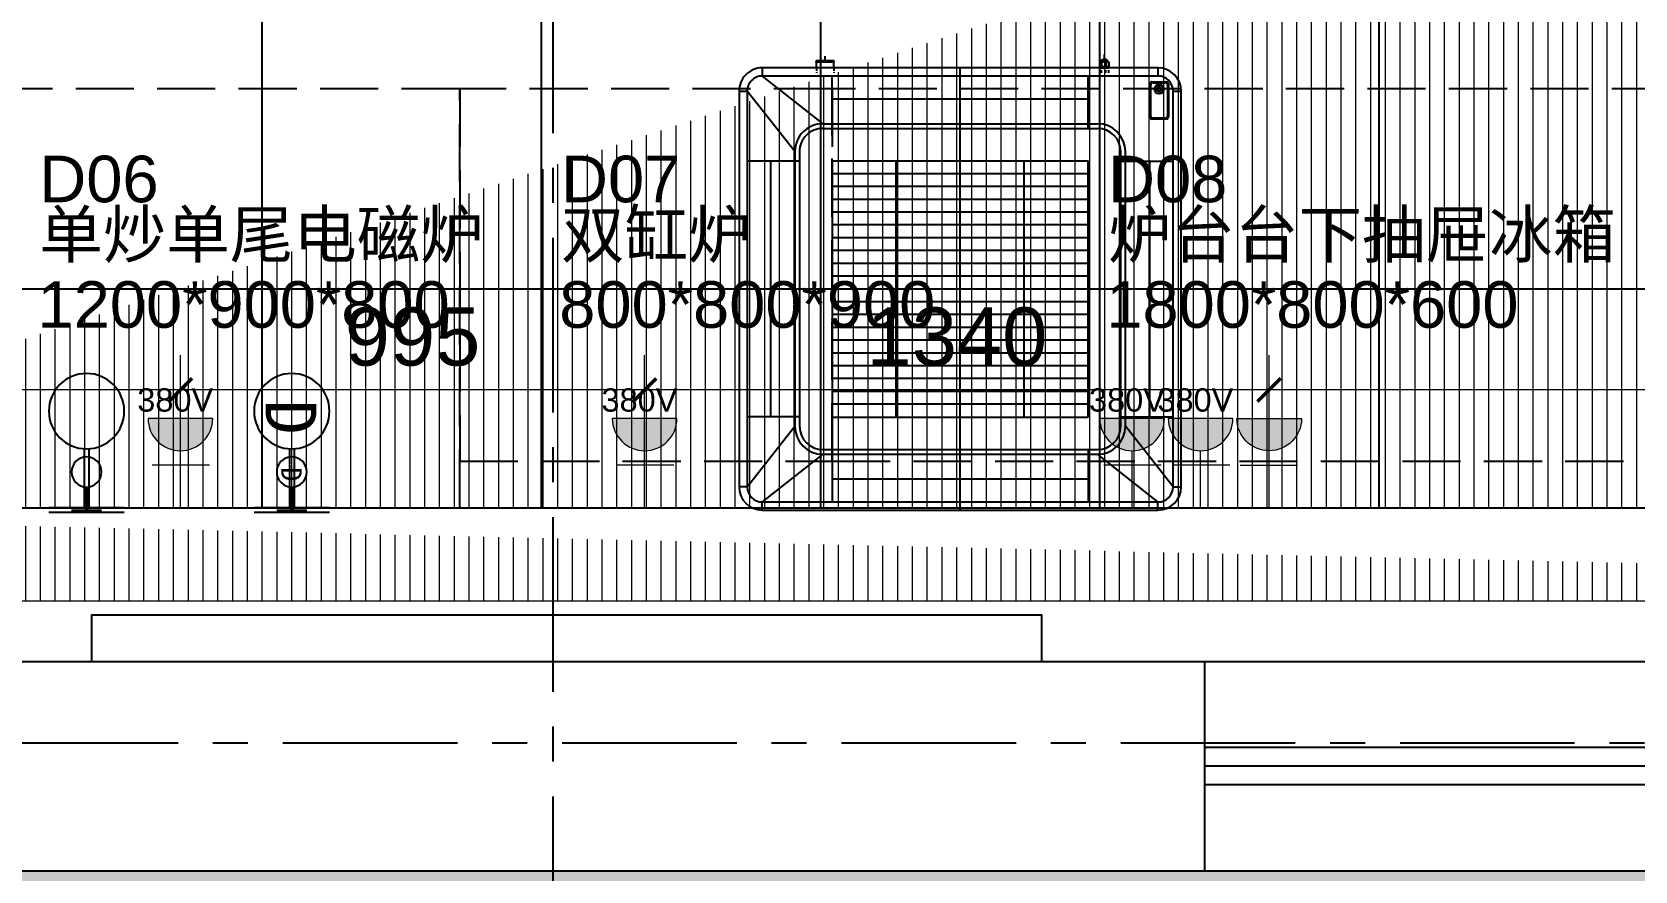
# Model space of a CAD drawing. Header units: millimetres. Extents: x -6033 to 120673, y -4970 to 90533.
# Drawn here: x 77261 to 80705, y 65940 to 67742 of the extents above; entities that cross this region are included whole.
import ezdxf
from ezdxf.enums import TextEntityAlignment as Align

# ---------------------------------------------------------------- set-up
doc = ezdxf.new("R2010")
doc.units = ezdxf.units.MM
for name, pattern in [('I-AR$0$CENTER', [2, 1.25, -0.25, 0.25, -0.25]), ('I-CEILING$0$DASHED2', [9.525, 6.35, -3.175]), ('I-PLAN$0$ACAD_ISO02W100', [15, 12, -3]), ('I-PLAN$0$DASH', [0.35, 0.25, -0.1])]:
    doc.linetypes.add(name, pattern=pattern)
doc.layers.get('DefPoints').update_dxf_attribs({"color": 250})
for name, color, linetype in [('0 @ 30', 7, 'Continuous'), ('0 @ 75', 7, 'Continuous'), ('I-AR$0$1-窗', 2, 'Continuous'), ('I-AR$0$9-填充', 8, 'Continuous'), ('I-AR$0$D-BASE-WALL', 4, 'Continuous'), ('I-CEILING$0$I-RCP', 2, 'Continuous'), ('I-CEILING$0$I-RCP-AIR', 64, 'Continuous'), ('I-CEILING$0$RC-Hatch【天花填充】', 251, 'Continuous'), ('I-FLOOR$0$I-FC', 2, 'Continuous'), ('I-FLOOR$0$I-FC-HATCH', 8, 'Continuous'), ('I-PLAN$0$I-PL-FURN', 1, 'I-PLAN$0$DASH'), ('JEM-给排水点', 1, 'Continuous'), ('地坪', 7, 'Continuous'), ('天花', 7, 'Continuous')]:
    doc.layers.add(name, color=color, linetype=linetype)
for name, color, linetype, lineweight in [('_ACM-A-ANNO-DIMS-c', 2, 'Continuous', 18), ('_ACM-A-ANNO-IDEN', 7, 'Continuous', 5), ('_ACM-A-ANNO-TEXT', 7, 'Continuous', 5), ('I-AR$0$GZET_COL_GRID_1-200_轴线', 8, 'I-AR$0$CENTER', 25), ('I-AR$0$I-SCOPE', 252, 'Continuous', 35), ('I-PLAN$0$_ACM-A-WALL-HACH', 251, 'Continuous', 9), ('I-PLAN$0$I-WALL', 6, 'Continuous', 13)]:
    doc.layers.add(name, color=color, linetype=linetype, lineweight=lineweight)
doc.styles.add('_ACM-G-NOTES', font='arial.ttf')
doc.styles.add('Arial', font='ARIALUNI.ttf')
doc.styles.add('I-CEILING$0$黑体', font='simhei.ttf', dxfattribs={"height": 600})
doc.styles.add('I-PLAN$0$Arial', font='ARIALUNI.ttf')
doc.styles.add('深化在线', font='SimSun.ttf')
doc.dimstyles.new('_ACM-DIM-A_50', dxfattribs={"dimscale": 50, "dimtxt": 2.5, "dimasz": 1, "dimexe": 1.5, "dimexo": 1, "dimgap": 1, "dimtad": 1, "dimdec": 0, "dimrnd": 5, "dimzin": 1, "dimdsep": 46, "dimtxsty": '_ACM-G-NOTES', "dimblk": 'ARCHTICK', "dimcen": 2.5, "dimclrd": 256, "dimclre": 256, "dimclrt": 256, "dimadec": 3, "dimazin": 0, "dimtfac": 1, "dimtdec": 0, "dimtix": 1, "dimtmove": 0, "dimatfit": 3, "dimldrblk": 'DOTSMALL', "dimfxl": 5, "dimfxlon": 1, "dimlwd": 18, "dimlwe": 18, "dimarcsym": 0})

# ---------------------------------------------------------------- blocks, each defined once
blk = doc.blocks.new('I-AR$0$chuanghu1')
for p, q in [((0, 3230), (450, 3230)), ((0, 1770), (450, 1770)), ((0, 1460), (450, 1460)), ((0, 0), (450, 0))]:
    blk.add_line(p, q)
at = {"layer": 'I-AR$0$1-窗'}
for p, q in [((185, 3230), (185, 1770)), ((225, 3230), (225, 1770)), ((265, 3230), (265, 1770)), ((185, 1460), (185, 0)), ((225, 1460), (225, 0)), ((265, 1460), (265, 0))]:
    blk.add_line(p, q, dxfattribs=at)
blk = doc.blocks.new('I-AR$0$海龙_1211170131')
at = {"layer": 'I-AR$0$GZET_COL_GRID_1-200_轴线', "ltscale": 300}
for p, q in [((78155, 86275), (78155, 63715)), ((-2225, 65990), (116415, 65990))]:
    blk.add_line(p, q, dxfattribs=at)
blk = doc.blocks.new('I-AR')
at = {"layer": 'I-AR$0$9-填充'}
h = blk.add_hatch(dxfattribs=at)
h.set_pattern_fill('GRASS', color=256, scale=20)
h.set_pattern_definition([(90, (-273251.65, 190733.45), (-359.21024, 359.21024), [95.25, -623.1705]), (45, (-273251.65, 190733.45), (-359.21024, 359.21024), [95.25, -412.75]), (135, (-273251.65, 190733.45), (-359.21024, -359.21024), [95.25, -412.75])])
edge = h.paths.add_edge_path()
edge.add_line((96200, 65940), (67080, 65940))
edge.add_line((67080, 65940), (67098.6, 65404.4))
edge.add_arc((66800.6, 58350.8), 7059.9, 59.55584, 87.58101, ccw=False)
edge.add_arc((66906.5, 58690.4), 6713.9, -7.21528, 58.86646, ccw=False)
edge.add_arc((66662.1, 58632.8), 6949.7, 311.20338, 353.50924, ccw=False)
edge.add_line((71240.1, 53404), (71240.1, 51864.2))
edge.add_arc((67179.4, 51841.1), 4060.7, -50.8069, 0.3254, ccw=False)
edge.add_arc((73234.3, 55945.4), 8047, 244.30739, 262.38101)
edge.add_arc((72594.4, 52652.3), 4702.3, 264.7896, 298.7985)
edge.add_arc((72620.9, 53741.8), 5670.9, 293.2518, 330.6093)
edge.add_arc((73250.8, 52752), 4669.2, 337.4147, 357.6495)
edge.add_arc((84681.6, 51782.8), 6810, 142.38646, 173.4424, ccw=False)
edge.add_arc((84374.3, 52142.9), 6347.7, 93.15543, 143.26832, ccw=False)
edge.add_arc((84659, 52466.3), 6047.9, 43.87324, 96.0179, ccw=False)
edge.add_arc((84453.3, 51889.9), 6601.3, -39.79964, 46.24277, ccw=False)
edge.add_arc((81977.6, 54545.9), 10213.6, 299.35774, 317.64212, ccw=False)
edge.add_arc((89994.8, 40495.1), 5964.1, 120.30887, 149.04958)
edge.add_arc((87881.4, 41845.8), 3457.6, 150.2341, 180.1544)
edge.add_arc((85724.1, 42303.9), 1381.8, 199.7699, 246.5201)
edge.add_arc((82877.2, 37779.2), 3985.3, -35.3096, 54.8164, ccw=False)
edge.add_arc((80299.1, 40760.9), 7869.3, 301.87336, 317.80806, ccw=False)
edge.add_arc((84638.8, 33541.6), 567.3, 108.97, 192.3597)
edge.add_arc((84831.7, 33583.9), 764.8, 192.3597, 228.2217)
edge.add_arc((87824.9, 35942), 4565.6, 219.8972, 247.6208)
edge.add_arc((89768.5, 40705.2), 9710.1, 247.71727, 260.93678)
edge.add_arc((85123.5, 20762.4), 10812.5, 51.71832, 73.25432, ccw=False)
edge.add_arc((87587.8, 24098.7), 6668.2, 6.6977, 50.5793, ccw=False)
edge.add_line((94210.5, 24876.4), (96200, 24876.4))
edge.add_line((96200, 24876.4), (96200, 65940))
h.paths.add_polyline_path([(79188.2, 58194.7), (76733.9, 58362.1), (76901.3, 60816.4), (79355.6, 60649)], flags=16)
h.paths.add_polyline_path([(78974.4, 58439.8), (76979, 58575.9), (77115.1, 60571.3), (79110.5, 60435.2)], flags=0)
at = {"layer": 'I-AR$0$I-SCOPE'}
h = blk.add_hatch(dxfattribs=at)
h.set_pattern_fill('ANSI31', color=256, scale=200)
h.paths.add_polyline_path([(63300, 72640), (66630, 72640), (66630, 70889.4), (90600, 70890), (90600, 66390), (96650, 66390), (96650, 24876.4), (18340, 24876.4), (18340, 66390), (48090, 66390), (48090, 72640), (51400, 72640), (51400, 72649.9), (52869.5, 72649.9), (52869.5, 72640), (55240, 72640), (55240, 72790), (59460, 72790), (59460, 72640), (61830.5, 72640), (61830.5, 72649.9), (63300, 72649.9)], flags=16)
h.paths.add_polyline_path([(7330, 0), (7330, -1770), (11180, -1770), (11180, 0), (18450, 0), (18450, 2900), (27550, 2900), (27550, 18090), (37037.3, 18090), (37037.3, 17350), (96200, 17350), (96200, 18120), (114640, 18120), (114640, 84500), (0, 84500), (0, 0)])
at = {"layer": 'I-AR$0$D-BASE-WALL'}
for p, q in [((66630, 66390), (96120, 66390)), ((64615, 65940), (96200, 65940))]:
    blk.add_line(p, q, dxfattribs=at)
blk.add_lwpolyline([(77390, 66390), (77390, 66490), (79430, 66490), (79430, 66390)], dxfattribs=at)
at = {"layer": 'I-AR$0$D-BASE-WALL', "rotation": 270}
blk.add_blockref('I-AR$0$chuanghu1', (79780, 66390), dxfattribs=at)
at = {"layer": 'I-AR$0$GZET_COL_GRID_1-200_轴线'}
blk.add_blockref('I-AR$0$海龙_1211170131', (225, 225), dxfattribs=at)
blk = doc.blocks.new('I-PLAN')
at = {"layer": 'I-PLAN$0$_ACM-A-WALL-HACH'}
h = blk.add_hatch(dxfattribs=at)
h.set_pattern_fill('ANSI31', color=256, scale=10, angle=45)
h.paths.add_polyline_path([(88260, 70790), (88260, 70890), (88030, 70890), (88030, 70790), (88230, 70790)], flags=17)
h.paths.add_polyline_path([(79671.5, 69390), (78155, 69390), (78155, 68990), (77955, 68990), (77955, 69590), (79671.5, 69590)], flags=17)
h.paths.add_polyline_path([(80271.5, 69390), (80271.5, 69590), (80780, 69590), (80780, 68990), (80580, 68990), (80580, 69390)], flags=17)
h.paths.add_polyline_path([(74580, 69590), (73930, 69590), (73930, 69390), (74580, 69390)])
h.paths.add_polyline_path([(68780, 69590), (69430, 69590), (69430, 69390), (68780, 69390)])
h.paths.add_polyline_path([(87280, 66490), (87480, 66490), (87480, 66390), (87280, 66390)])
h.paths.add_polyline_path([(82180, 68990), (82180, 69390), (84230, 69390), (84230, 66490), (84430, 66490), (84430, 69390), (85280, 69390), (85280, 69590), (81980, 69590), (81980, 68990)])
h.paths.add_polyline_path([(87480, 67390), (87480, 69390), (88280, 69390), (88280, 69590), (88080, 69590), (86480, 69590), (86480, 69390), (87280, 69390), (87280, 67390)], flags=17)
h.paths.add_polyline_path([(72130, 68170), (72130, 66490), (72330, 66490), (72330, 67870), (73130, 67870), (73130, 68070), (72330, 68070), (72330, 68170)])
h.paths.add_polyline_path([(71230, 68170), (71230, 66390), (71030, 66390), (71030, 67870), (70230, 67870), (70230, 68070), (71030, 68070), (71030, 68170)])
h.paths.add_polyline_path([(72130, 69070), (72330, 69070), (72330, 69390), (73030, 69390), (73030, 69590), (72130, 69590)])
h.paths.add_polyline_path([(71230, 69070), (71030, 69070), (71030, 69390), (70330, 69390), (70330, 69590), (71230, 69590)])
h.paths.add_polyline_path([(67800, 69490), (67830, 69490), (67830, 69590), (67800, 69590)], flags=17)
h.paths.add_polyline_path([(76755, 69590), (75180, 69590), (75180, 69390), (75330, 69390), (75330, 66390), (75530, 66390), (75530, 69390), (76555, 69390), (76555, 68990), (76755, 68990)])
h.paths.add_polyline_path([(68180, 69590), (68180, 69390), (68030, 69390), (68030, 66520), (67780, 66520), (67780, 66390), (67400, 66390), (67400, 66720), (67830, 66720), (67830, 69590)])
edge = h.paths.add_edge_path()
edge.add_line((89860, 70890), (88860, 70890))
edge.add_line((75530, 66520), (84230, 66520))
edge.add_line((75530, 66720), (84230, 66720))
at = {"layer": 'I-PLAN$0$I-PL-FURN', "ltscale": 500}
for points in [[(76980, 66720), (78180, 66720), (78180, 67620), (76980, 67620)], [(78180, 66820), (78980, 66820), (78980, 67620), (78180, 67620)], [(78980, 66820), (80780, 66820), (80780, 67620), (78980, 67620)]]:
    blk.add_lwpolyline(points, close=True, dxfattribs=at)
at = {"layer": 'I-PLAN$0$I-WALL'}
for points in [[(75530, 66720), (84230, 66720)], [(75530, 66520), (84230, 66520)]]:
    blk.add_lwpolyline(points, dxfattribs=at)
at = {"layer": 'I-PLAN$0$I-PL-FURN', "linetype": 'I-PLAN$0$ACAD_ISO02W100', "char_height": 100, "attachment_point": 1, "style": 'I-PLAN$0$Arial'}
for s, insert, width in [('D06', (77276.9, 67476.3), 151170.167), ('D07', (78397.6, 67476.3), 151170.167), ('D08', (79572.7, 67476.3), 151170.167), ('单炒单尾电磁炉', (77276.9, 67357.3), 151170.167), ('{\\fArial Unicode MS|b0|i0|c134|p34;双缸炉}', (78397.6, 67357.3), 151170.167), ('{\\fArial Unicode MS|b0|i0|c134|p34;炉台台下抽屉冰箱\\P}', (79572.7, 67357.3), 302840.333), ('1200*900*800', (77273, 67206.7), 151170.167), ('800*800*900', (78393.8, 67206.7), 151170.167), ('1800*800*600', (79568.9, 67206.7), 151170.167)]:
    blk.add_mtext(s, dxfattribs=dict(at, insert=insert, width=width))
blk = doc.blocks.new('I-CEILING$0$RCI-FSKDNQ')
for p, q in [((425, 475), (-425, 475)), ((-425, 475), (-425, 457.5)), ((425, 457.5), (-425, 457.5)), ((-425, 457.5), (-295, 355)), ((-274.8, 345), (-274.8, 457.5)), ((0, 475), (0, -475)), ((274.8, 345), (274.8, 457.5)), ((295, 355), (425, 457.5)), ((425, 475), (425, 457.5)), ((-475, 425), (-475, -425)), ((-457.5, 425), (-475, 425)), ((-457.5, 425), (-457.5, -425)), ((-457.5, 425), (-355, 295)), ((457.5, 425), (355, 295)), ((457.5, -425), (457.5, 425)), ((457.5, 425), (475, 425)), ((475, -425), (475, 425)), ((274.8, 407.5), (-274.8, 407.5)), ((295, 355), (-295, 355)), ((295, 345), (-295, 345)), ((-355, 295), (-355, -295)), ((-345, 295), (-345, -295)), ((345, -295), (345, 295)), ((355, -295), (355, 295)), ((-345, 274.8), (-457.5, 274.8)), ((-407.5, 274.8), (-407.5, -274.8)), ((-275, 275), (-275, -275)), ((275, 275), (-275, 275)), ((-275, 247.5), (275, 247.5)), ((-137.5, 275), (-137.5, -275)), ((137.5, 275), (137.5, -275)), ((275, -275), (275, 275)), ((345, 274.8), (457.5, 274.8)), ((407.5, -274.8), (407.5, 274.8)), ((-275, 220), (275, 220)), ((-275, 192.5), (275, 192.5)), ((-275, 165), (275, 165)), ((-275, 137.5), (275, 137.5)), ((-275, 110), (275, 110)), ((-275, 82.5), (275, 82.5)), ((-275, 55), (275, 55)), ((475, 0), (-475, 0)), ((-275, 27.5), (275, 27.5)), ((-275, -27.5), (275, -27.5)), ((-275, -55), (275, -55)), ((-275, -82.5), (275, -82.5)), ((-275, -110), (275, -110)), ((-275, -137.5), (275, -137.5)), ((-275, -165), (275, -165)), ((-275, -192.5), (275, -192.5)), ((-275, -220), (275, -220)), ((-345, -274.8), (-457.5, -274.8)), ((-275, -247.5), (275, -247.5)), ((275, -275), (-275, -275)), ((345, -274.8), (457.5, -274.8)), ((355, -295), (457.5, -425)), ((-447.5, -440), (-447.5, -370)), ((-445.5, -438), (-445.5, -372)), ((-442.5, -365), (-412.5, -365)), ((-440.5, -367), (-414.5, -367)), ((-409.5, -372), (-409.5, -438)), ((-407.5, -370), (-407.5, -440)), ((295, -345), (-295, -345)), ((295, -355), (-295, -355)), ((-274.8, -345), (-274.8, -457.5)), ((-274.8, -366.3), (-274.8, -356.3)), ((274.8, -345), (274.8, -457.5)), ((425, -457.5), (295, -355)), ((-274.8, -407.5), (274.8, -407.5)), ((-457.5, -425), (-475, -425)), ((-412.5, -445), (-442.5, -445)), ((-414.5, -443), (-440.5, -443)), ((475, -425), (457.5, -425)), ((-425, -457.5), (425, -457.5)), ((-425, -475), (-425, -457.5)), ((-425, -475), (425, -475)), ((425, -475), (425, -457.5)), ((-310, -493.8), (-310, -503.8)), ((271.2, -487.9), (270.8, -488.1)), ((270.8, -488.1), (270.8, -490.2)), ((270.8, -490.2), (271.2, -490.4)), ((290, -490.2), (290, -500.2))]:
    blk.add_line(p, q)
at = {"extrusion": (0, 0, -1)}
for p, q in [((-319.7, -486.4), (-319.7, -478.6)), ((-300.3, -475), (-319.6, -475)), ((-319.1, -477.8), (-318.2, -477)), ((-318.2, -477), (-301.7, -477)), ((-315.6, -475), (-315.6, -477)), ((-313.4, -486.4), (-313.4, -478.6)), ((-304.4, -475), (-304.4, -477)), ((-303.7, -486.4), (-303.7, -478.6)), ((-300.9, -477.8), (-301.7, -477)), ((-300.3, -486.4), (-300.3, -478.6)), ((271.2, -475), (271.2, -487.9)), ((308.8, -475), (308.8, -487.9)), ((-318.2, -488), (-319.1, -487.2)), ((-318.2, -488), (-301.7, -488)), ((-318.2, -488), (-316, -492)), ((-304, -492), (-316, -492)), ((-301.7, -488), (-304, -492)), ((-301.7, -488), (-300.9, -487.2)), ((270.8, -488.1), (309.2, -488.1)), ((270.8, -490.2), (309.2, -490.2)), ((308.8, -487.9), (271.2, -487.9)), ((308.8, -490.4), (271.2, -490.4)), ((308.8, -487.9), (309.2, -488.1)), ((309.2, -490.2), (308.8, -490.4)), ((309.2, -488.1), (309.2, -490.2))]:
    blk.add_line(p, q, dxfattribs=at)
at = {"linetype": 'I-CEILING$0$DASHED2', "extrusion": (0, 0, -1)}
for p, q in [((-319.6, -464), (-319.6, -475)), ((-313.3, -464), (-313.3, -475)), ((-303.7, -464), (-303.7, -475)), ((-300.3, -464), (-300.3, -475))]:
    blk.add_line(p, q, dxfattribs=at)
at = {"linetype": 'I-CEILING$0$DASHED2'}
for p, q in [((271.2, -475), (271.2, -464)), ((308.8, -475), (308.8, -464))]:
    blk.add_line(p, q, dxfattribs=at)
blk.add_circle((-427.5, -429.3), 10)
at = {"lineweight": 35}
blk.add_circle((-427.5, -429.3), 5, dxfattribs=at)
for centre, radius, start, end in [((-425, 425), 50, 90, 180), ((-425, 425), 32.5, 90, 180), ((425, 425), 50, 0, 90), ((425, 425), 32.5, 0, 90), ((-295, 295), 60, 90, 180), ((-295, 295), 50, 90, 180), ((295, 295), 60, 0, 90), ((295, 295), 50, 0, 90), ((-295, -295), 60, 180, 270), ((-295, -295), 50, 180, 270), ((295, -295), 50, 270, 0), ((295, -295), 60, 270, 0), ((-442.5, -370), 5, 90, 180), ((-440.5, -372), 5, 90, 180), ((-414.5, -372), 5, 0, 90), ((-412.5, -370), 5, 0, 90), ((-425, -425), 50, 180, 270), ((-425, -425), 32.5, 180, 270), ((-442.5, -440), 5, 180, 270), ((-440.5, -438), 5, 180, 270), ((-414.5, -438), 5, 270, 0), ((-412.5, -440), 5, 270, 0), ((425, -425), 50, 270, 0), ((425, -425), 32.5, 270, 0)]:
    blk.add_arc(centre, radius, start, end)
at = {"extrusion": (0, 0, -1)}
blk.add_arc((310, -487.5), 6.25, 226.121, 313.879, dxfattribs=at)
for points, knots in [([(-319.7, -478.6), (-319.6, -478.5), (-319.6, -478.5), (-319.5, -478.4), (-319.4, -478.4), (-319.4, -478.4), (-319.3, -478.3), (-319.3, -478.3), (-319.2, -478.2), (-319.1, -478.2), (-319.1, -478.2), (-319, -478.1), (-319, -478.1), (-318.9, -478), (-318.9, -478), (-318.8, -478), (-318.8, -478), (-318.7, -477.9), (-318.7, -477.9), (-318.6, -477.9), (-318.5, -477.8), (-318.5, -477.8), (-318.4, -477.8), (-318.4, -477.7), (-318.3, -477.7), (-318.3, -477.7), (-318.2, -477.7), (-318.2, -477.6), (-318.1, -477.6), (-318.1, -477.6), (-318, -477.6), (-318, -477.6), (-317.9, -477.5), (-317.9, -477.5), (-317.8, -477.5), (-317.8, -477.5), (-317.7, -477.5), (-317.7, -477.4), (-317.6, -477.4), (-317.6, -477.4), (-317.5, -477.4), (-317.5, -477.4), (-317.4, -477.4), (-317.4, -477.4), (-317.3, -477.4), (-317.3, -477.3), (-317.2, -477.3), (-317.2, -477.3), (-317.1, -477.3), (-317.1, -477.3), (-317, -477.3), (-317, -477.3), (-316.9, -477.3), (-316.9, -477.3), (-316.8, -477.3), (-316.8, -477.3), (-316.7, -477.3), (-316.7, -477.3), (-316.6, -477.3), (-316.6, -477.3), (-316.5, -477.3), (-316.5, -477.3), (-316.4, -477.3), (-316.4, -477.3), (-316.3, -477.3), (-316.3, -477.3), (-316.2, -477.3), (-316.2, -477.3), (-316.1, -477.3), (-316.1, -477.3), (-316, -477.3), (-316, -477.3), (-315.9, -477.3), (-315.9, -477.3), (-315.8, -477.3), (-315.8, -477.3), (-315.7, -477.4), (-315.7, -477.4), (-315.6, -477.4), (-315.6, -477.4), (-315.5, -477.4), (-315.5, -477.4), (-315.4, -477.4), (-315.4, -477.4), (-315.3, -477.5), (-315.3, -477.5), (-315.2, -477.5), (-315.1, -477.5), (-315.1, -477.5), (-315, -477.6), (-315, -477.6), (-314.9, -477.6), (-314.9, -477.6), (-314.8, -477.6), (-314.8, -477.7), (-314.7, -477.7), (-314.7, -477.7), (-314.6, -477.7), (-314.6, -477.8), (-314.5, -477.8), (-314.5, -477.8), (-314.4, -477.9), (-314.4, -477.9), (-314.3, -477.9), (-314.3, -478), (-314.2, -478), (-314.1, -478), (-314.1, -478), (-314, -478.1), (-314, -478.1), (-313.9, -478.2), (-313.9, -478.2), (-313.8, -478.2), (-313.7, -478.3), (-313.7, -478.3), (-313.6, -478.4), (-313.6, -478.4), (-313.5, -478.4), (-313.5, -478.5), (-313.4, -478.5), (-313.4, -478.6)], [0, 0, 0, 0, 1, 1, 1, 2, 2, 2, 3, 3, 3, 4, 4, 4, 5, 5, 5, 6, 6, 6, 7, 7, 7, 8, 8, 8, 9, 9, 9, 10, 10, 10, 11, 11, 11, 12, 12, 12, 13, 13, 13, 14, 14, 14, 15, 15, 15, 16, 16, 16, 17, 17, 17, 18, 18, 18, 19, 19, 19, 20, 20, 20, 21, 21, 21, 22, 22, 22, 23, 23, 23, 24, 24, 24, 25, 25, 25, 26, 26, 26, 27, 27, 27, 28, 28, 28, 29, 29, 29, 30, 30, 30, 31, 31, 31, 32, 32, 32, 33, 33, 33, 34, 34, 34, 35, 35, 35, 36, 36, 36, 37, 37, 37, 38, 38, 38, 39, 39, 39, 40, 40, 40, 40]), ([(-319, -477.8), (-319.1, -477.8), (-319.1, -477.9), (-319.1, -477.9), (-319.1, -477.9), (-319.1, -477.9), (-319.2, -477.9), (-319.2, -478), (-319.2, -478), (-319.2, -478), (-319.3, -478), (-319.3, -478.1), (-319.3, -478.1), (-319.3, -478.1), (-319.4, -478.2), (-319.4, -478.2), (-319.4, -478.2), (-319.5, -478.3), (-319.5, -478.3), (-319.5, -478.4), (-319.5, -478.4), (-319.6, -478.4), (-319.6, -478.5), (-319.6, -478.5), (-319.7, -478.6)], [0, 0, 0, 0, 1, 1, 1, 2, 2, 2, 3, 3, 3, 4, 4, 4, 5, 5, 5, 6, 6, 6, 7, 7, 7, 8, 8, 8, 8]), ([(-313.4, -478.6), (-313.3, -478.5), (-313.2, -478.5), (-313.1, -478.4), (-313, -478.4), (-312.9, -478.4), (-312.8, -478.3), (-312.7, -478.3), (-312.7, -478.2), (-312.6, -478.2), (-312.5, -478.2), (-312.4, -478.1), (-312.3, -478.1), (-312.2, -478), (-312.1, -478), (-312.1, -478), (-312, -478), (-311.9, -477.9), (-311.8, -477.9), (-311.7, -477.9), (-311.6, -477.8), (-311.6, -477.8), (-311.5, -477.8), (-311.4, -477.7), (-311.3, -477.7), (-311.2, -477.7), (-311.1, -477.7), (-311.1, -477.6), (-311, -477.6), (-310.9, -477.6), (-310.8, -477.6), (-310.8, -477.6), (-310.7, -477.5), (-310.6, -477.5), (-310.5, -477.5), (-310.4, -477.5), (-310.4, -477.5), (-310.3, -477.4), (-310.2, -477.4), (-310.1, -477.4), (-310.1, -477.4), (-310, -477.4), (-309.9, -477.4), (-309.8, -477.4), (-309.7, -477.4), (-309.7, -477.3), (-309.6, -477.3), (-309.5, -477.3), (-309.4, -477.3), (-309.4, -477.3), (-309.3, -477.3), (-309.2, -477.3), (-309.1, -477.3), (-309.1, -477.3), (-309, -477.3), (-308.9, -477.3), (-308.8, -477.3), (-308.7, -477.3), (-308.7, -477.3), (-308.6, -477.3), (-308.5, -477.3), (-308.4, -477.3), (-308.4, -477.3), (-308.3, -477.3), (-308.2, -477.3), (-308.1, -477.3), (-308.1, -477.3), (-308, -477.3), (-307.9, -477.3), (-307.8, -477.3), (-307.8, -477.3), (-307.7, -477.3), (-307.6, -477.3), (-307.5, -477.3), (-307.4, -477.3), (-307.4, -477.3), (-307.3, -477.4), (-307.2, -477.4), (-307.1, -477.4), (-307.1, -477.4), (-307, -477.4), (-306.9, -477.4), (-306.8, -477.4), (-306.8, -477.4), (-306.7, -477.5), (-306.6, -477.5), (-306.5, -477.5), (-306.4, -477.5), (-306.4, -477.5), (-306.3, -477.6), (-306.2, -477.6), (-306.1, -477.6), (-306, -477.6), (-306, -477.6), (-305.9, -477.7), (-305.8, -477.7), (-305.7, -477.7), (-305.7, -477.7), (-305.6, -477.8), (-305.5, -477.8), (-305.4, -477.8), (-305.3, -477.9), (-305.2, -477.9), (-305.2, -477.9), (-305.1, -478), (-305, -478), (-304.9, -478), (-304.8, -478), (-304.7, -478.1), (-304.7, -478.1), (-304.6, -478.2), (-304.5, -478.2), (-304.4, -478.2), (-304.3, -478.3), (-304.2, -478.3), (-304.1, -478.4), (-304, -478.4), (-303.9, -478.4), (-303.9, -478.5), (-303.8, -478.5), (-303.7, -478.6)], [0, 0, 0, 0, 1, 1, 1, 2, 2, 2, 3, 3, 3, 4, 4, 4, 5, 5, 5, 6, 6, 6, 7, 7, 7, 8, 8, 8, 9, 9, 9, 10, 10, 10, 11, 11, 11, 12, 12, 12, 13, 13, 13, 14, 14, 14, 15, 15, 15, 16, 16, 16, 17, 17, 17, 18, 18, 18, 19, 19, 19, 20, 20, 20, 21, 21, 21, 22, 22, 22, 23, 23, 23, 24, 24, 24, 25, 25, 25, 26, 26, 26, 27, 27, 27, 28, 28, 28, 29, 29, 29, 30, 30, 30, 31, 31, 31, 32, 32, 32, 33, 33, 33, 34, 34, 34, 35, 35, 35, 36, 36, 36, 37, 37, 37, 38, 38, 38, 39, 39, 39, 40, 40, 40, 40]), ([(-303.7, -478.6), (-303.7, -478.5), (-303.6, -478.5), (-303.6, -478.4), (-303.6, -478.4), (-303.5, -478.4), (-303.5, -478.3), (-303.5, -478.3), (-303.4, -478.2), (-303.4, -478.2), (-303.4, -478.2), (-303.3, -478.1), (-303.3, -478.1), (-303.3, -478), (-303.3, -478), (-303.2, -478), (-303.2, -478), (-303.2, -477.9), (-303.2, -477.9), (-303.1, -477.9), (-303.1, -477.8), (-303.1, -477.8), (-303, -477.8), (-303, -477.7), (-303, -477.7), (-302.9, -477.7), (-302.9, -477.7), (-302.9, -477.6), (-302.9, -477.6), (-302.8, -477.6), (-302.8, -477.6), (-302.8, -477.6), (-302.8, -477.5), (-302.7, -477.5), (-302.7, -477.5), (-302.7, -477.5), (-302.6, -477.5), (-302.6, -477.4), (-302.6, -477.4), (-302.6, -477.4), (-302.5, -477.4), (-302.5, -477.4), (-302.5, -477.4), (-302.5, -477.4), (-302.4, -477.4), (-302.4, -477.3), (-302.4, -477.3), (-302.4, -477.3), (-302.3, -477.3), (-302.3, -477.3), (-302.3, -477.3), (-302.2, -477.3), (-302.2, -477.3), (-302.2, -477.3), (-302.2, -477.3), (-302.1, -477.3), (-302.1, -477.3), (-302.1, -477.3), (-302.1, -477.3), (-302, -477.3), (-302, -477.3), (-302, -477.3), (-302, -477.3), (-301.9, -477.3), (-301.9, -477.3), (-301.9, -477.3), (-301.8, -477.3), (-301.8, -477.3), (-301.8, -477.3), (-301.8, -477.3), (-301.7, -477.3), (-301.7, -477.3), (-301.7, -477.3), (-301.7, -477.3), (-301.6, -477.3), (-301.6, -477.3), (-301.6, -477.4), (-301.6, -477.4), (-301.5, -477.4), (-301.5, -477.4), (-301.5, -477.4), (-301.4, -477.4), (-301.4, -477.4), (-301.4, -477.4), (-301.4, -477.5), (-301.3, -477.5), (-301.3, -477.5), (-301.3, -477.5), (-301.3, -477.5), (-301.2, -477.6), (-301.2, -477.6), (-301.2, -477.6), (-301.1, -477.6), (-301.1, -477.7), (-301.1, -477.7), (-301.1, -477.7), (-301, -477.7), (-301, -477.7), (-301, -477.7), (-301, -477.7), (-301, -477.7), (-301, -477.8), (-301, -477.8), (-301, -477.8), (-301, -477.8), (-301, -477.8), (-301, -477.8), (-301, -477.8), (-300.9, -477.8)], [0, 0, 0, 0, 1, 1, 1, 2, 2, 2, 3, 3, 3, 4, 4, 4, 5, 5, 5, 6, 6, 6, 7, 7, 7, 8, 8, 8, 9, 9, 9, 10, 10, 10, 11, 11, 11, 12, 12, 12, 13, 13, 13, 14, 14, 14, 15, 15, 15, 16, 16, 16, 17, 17, 17, 18, 18, 18, 19, 19, 19, 20, 20, 20, 21, 21, 21, 22, 22, 22, 23, 23, 23, 24, 24, 24, 25, 25, 25, 26, 26, 26, 27, 27, 27, 28, 28, 28, 29, 29, 29, 30, 30, 30, 31, 31, 31, 32, 32, 32, 33, 33, 33, 34, 34, 34, 35, 35, 35, 36, 36, 36, 36]), ([(-300.9, -477.8), (-300.9, -477.8), (-300.9, -477.9), (-300.9, -477.9), (-300.9, -477.9), (-300.8, -477.9), (-300.8, -477.9), (-300.8, -478), (-300.8, -478), (-300.8, -478), (-300.7, -478), (-300.7, -478.1), (-300.7, -478.1), (-300.7, -478.1), (-300.6, -478.2), (-300.6, -478.2), (-300.6, -478.2), (-300.5, -478.3), (-300.5, -478.3), (-300.5, -478.4), (-300.4, -478.4), (-300.4, -478.4), (-300.4, -478.5), (-300.4, -478.5), (-300.3, -478.6)], [0, 0, 0, 0, 1, 1, 1, 2, 2, 2, 3, 3, 3, 4, 4, 4, 5, 5, 5, 6, 6, 6, 7, 7, 7, 8, 8, 8, 8]), ([(-319, -487.2), (-319.1, -487.2), (-319.1, -487.2), (-319.1, -487.1), (-319.1, -487.1), (-319.1, -487.1), (-319.2, -487.1), (-319.2, -487.1), (-319.2, -487), (-319.2, -487), (-319.3, -487), (-319.3, -487), (-319.3, -486.9), (-319.3, -486.9), (-319.4, -486.9), (-319.4, -486.8), (-319.4, -486.8), (-319.5, -486.7), (-319.5, -486.7), (-319.5, -486.7), (-319.5, -486.6), (-319.6, -486.6), (-319.6, -486.5), (-319.6, -486.5), (-319.7, -486.4)], [0, 0, 0, 0, 1, 1, 1, 2, 2, 2, 3, 3, 3, 4, 4, 4, 5, 5, 5, 6, 6, 6, 7, 7, 7, 8, 8, 8, 8]), ([(-319.7, -486.4), (-319.6, -486.5), (-319.6, -486.5), (-319.5, -486.6), (-319.4, -486.6), (-319.4, -486.7), (-319.3, -486.7), (-319.3, -486.7), (-319.2, -486.8), (-319.1, -486.8), (-319.1, -486.9), (-319, -486.9), (-319, -486.9), (-318.9, -487), (-318.9, -487), (-318.8, -487), (-318.8, -487.1), (-318.7, -487.1), (-318.7, -487.1), (-318.6, -487.2), (-318.5, -487.2), (-318.5, -487.2), (-318.4, -487.2), (-318.4, -487.3), (-318.3, -487.3), (-318.3, -487.3), (-318.2, -487.3), (-318.2, -487.4), (-318.1, -487.4), (-318.1, -487.4), (-318, -487.4), (-318, -487.5), (-317.9, -487.5), (-317.9, -487.5), (-317.8, -487.5), (-317.8, -487.5), (-317.7, -487.6), (-317.7, -487.6), (-317.6, -487.6), (-317.6, -487.6), (-317.5, -487.6), (-317.5, -487.6), (-317.4, -487.6), (-317.4, -487.7), (-317.3, -487.7), (-317.3, -487.7), (-317.2, -487.7), (-317.2, -487.7), (-317.1, -487.7), (-317.1, -487.7), (-317, -487.7), (-317, -487.7), (-316.9, -487.7), (-316.9, -487.7), (-316.8, -487.7), (-316.8, -487.8), (-316.7, -487.8), (-316.7, -487.8), (-316.6, -487.8), (-316.6, -487.8), (-316.5, -487.8), (-316.5, -487.8), (-316.4, -487.8), (-316.4, -487.8), (-316.3, -487.8), (-316.3, -487.8), (-316.2, -487.7), (-316.2, -487.7), (-316.1, -487.7), (-316.1, -487.7), (-316, -487.7), (-316, -487.7), (-315.9, -487.7), (-315.9, -487.7), (-315.8, -487.7), (-315.8, -487.7), (-315.7, -487.7), (-315.7, -487.7), (-315.6, -487.6), (-315.6, -487.6), (-315.5, -487.6), (-315.5, -487.6), (-315.4, -487.6), (-315.4, -487.6), (-315.3, -487.6), (-315.3, -487.5), (-315.2, -487.5), (-315.1, -487.5), (-315.1, -487.5), (-315, -487.5), (-315, -487.4), (-314.9, -487.4), (-314.9, -487.4), (-314.8, -487.4), (-314.8, -487.3), (-314.7, -487.3), (-314.7, -487.3), (-314.6, -487.3), (-314.6, -487.2), (-314.5, -487.2), (-314.5, -487.2), (-314.4, -487.2), (-314.4, -487.1), (-314.3, -487.1), (-314.3, -487.1), (-314.2, -487), (-314.1, -487), (-314.1, -487), (-314, -486.9), (-314, -486.9), (-313.9, -486.9), (-313.9, -486.8), (-313.8, -486.8), (-313.7, -486.7), (-313.7, -486.7), (-313.6, -486.7), (-313.6, -486.6), (-313.5, -486.6), (-313.5, -486.5), (-313.4, -486.5), (-313.4, -486.4)], [0, 0, 0, 0, 1, 1, 1, 2, 2, 2, 3, 3, 3, 4, 4, 4, 5, 5, 5, 6, 6, 6, 7, 7, 7, 8, 8, 8, 9, 9, 9, 10, 10, 10, 11, 11, 11, 12, 12, 12, 13, 13, 13, 14, 14, 14, 15, 15, 15, 16, 16, 16, 17, 17, 17, 18, 18, 18, 19, 19, 19, 20, 20, 20, 21, 21, 21, 22, 22, 22, 23, 23, 23, 24, 24, 24, 25, 25, 25, 26, 26, 26, 27, 27, 27, 28, 28, 28, 29, 29, 29, 30, 30, 30, 31, 31, 31, 32, 32, 32, 33, 33, 33, 34, 34, 34, 35, 35, 35, 36, 36, 36, 37, 37, 37, 38, 38, 38, 39, 39, 39, 40, 40, 40, 40]), ([(-313.4, -486.4), (-313.3, -486.5), (-313.2, -486.5), (-313.1, -486.6), (-313, -486.6), (-312.9, -486.7), (-312.8, -486.7), (-312.7, -486.7), (-312.7, -486.8), (-312.6, -486.8), (-312.5, -486.9), (-312.4, -486.9), (-312.3, -486.9), (-312.2, -487), (-312.1, -487), (-312.1, -487), (-312, -487.1), (-311.9, -487.1), (-311.8, -487.1), (-311.7, -487.2), (-311.6, -487.2), (-311.6, -487.2), (-311.5, -487.2), (-311.4, -487.3), (-311.3, -487.3), (-311.2, -487.3), (-311.1, -487.3), (-311.1, -487.4), (-311, -487.4), (-310.9, -487.4), (-310.8, -487.4), (-310.8, -487.5), (-310.7, -487.5), (-310.6, -487.5), (-310.5, -487.5), (-310.4, -487.5), (-310.4, -487.6), (-310.3, -487.6), (-310.2, -487.6), (-310.1, -487.6), (-310.1, -487.6), (-310, -487.6), (-309.9, -487.6), (-309.8, -487.7), (-309.7, -487.7), (-309.7, -487.7), (-309.6, -487.7), (-309.5, -487.7), (-309.4, -487.7), (-309.4, -487.7), (-309.3, -487.7), (-309.2, -487.7), (-309.1, -487.7), (-309.1, -487.7), (-309, -487.7), (-308.9, -487.8), (-308.8, -487.8), (-308.7, -487.8), (-308.7, -487.8), (-308.6, -487.8), (-308.5, -487.8), (-308.4, -487.8), (-308.4, -487.8), (-308.3, -487.8), (-308.2, -487.8), (-308.1, -487.8), (-308.1, -487.7), (-308, -487.7), (-307.9, -487.7), (-307.8, -487.7), (-307.8, -487.7), (-307.7, -487.7), (-307.6, -487.7), (-307.5, -487.7), (-307.4, -487.7), (-307.4, -487.7), (-307.3, -487.7), (-307.2, -487.7), (-307.1, -487.6), (-307.1, -487.6), (-307, -487.6), (-306.9, -487.6), (-306.8, -487.6), (-306.8, -487.6), (-306.7, -487.6), (-306.6, -487.5), (-306.5, -487.5), (-306.4, -487.5), (-306.4, -487.5), (-306.3, -487.5), (-306.2, -487.4), (-306.1, -487.4), (-306, -487.4), (-306, -487.4), (-305.9, -487.3), (-305.8, -487.3), (-305.7, -487.3), (-305.7, -487.3), (-305.6, -487.2), (-305.5, -487.2), (-305.4, -487.2), (-305.3, -487.2), (-305.2, -487.1), (-305.2, -487.1), (-305.1, -487.1), (-305, -487), (-304.9, -487), (-304.8, -487), (-304.7, -486.9), (-304.7, -486.9), (-304.6, -486.9), (-304.5, -486.8), (-304.4, -486.8), (-304.3, -486.7), (-304.2, -486.7), (-304.1, -486.7), (-304, -486.6), (-303.9, -486.6), (-303.9, -486.5), (-303.8, -486.5), (-303.7, -486.4)], [0, 0, 0, 0, 1, 1, 1, 2, 2, 2, 3, 3, 3, 4, 4, 4, 5, 5, 5, 6, 6, 6, 7, 7, 7, 8, 8, 8, 9, 9, 9, 10, 10, 10, 11, 11, 11, 12, 12, 12, 13, 13, 13, 14, 14, 14, 15, 15, 15, 16, 16, 16, 17, 17, 17, 18, 18, 18, 19, 19, 19, 20, 20, 20, 21, 21, 21, 22, 22, 22, 23, 23, 23, 24, 24, 24, 25, 25, 25, 26, 26, 26, 27, 27, 27, 28, 28, 28, 29, 29, 29, 30, 30, 30, 31, 31, 31, 32, 32, 32, 33, 33, 33, 34, 34, 34, 35, 35, 35, 36, 36, 36, 37, 37, 37, 38, 38, 38, 39, 39, 39, 40, 40, 40, 40]), ([(-303.7, -486.4), (-303.7, -486.5), (-303.6, -486.5), (-303.6, -486.6), (-303.6, -486.6), (-303.5, -486.7), (-303.5, -486.7), (-303.5, -486.7), (-303.4, -486.8), (-303.4, -486.8), (-303.4, -486.9), (-303.3, -486.9), (-303.3, -486.9), (-303.3, -487), (-303.3, -487), (-303.2, -487), (-303.2, -487.1), (-303.2, -487.1), (-303.2, -487.1), (-303.1, -487.2), (-303.1, -487.2), (-303.1, -487.2), (-303, -487.2), (-303, -487.3), (-303, -487.3), (-302.9, -487.3), (-302.9, -487.3), (-302.9, -487.4), (-302.9, -487.4), (-302.8, -487.4), (-302.8, -487.4), (-302.8, -487.5), (-302.8, -487.5), (-302.7, -487.5), (-302.7, -487.5), (-302.7, -487.5), (-302.6, -487.6), (-302.6, -487.6), (-302.6, -487.6), (-302.6, -487.6), (-302.5, -487.6), (-302.5, -487.6), (-302.5, -487.6), (-302.5, -487.7), (-302.4, -487.7), (-302.4, -487.7), (-302.4, -487.7), (-302.4, -487.7), (-302.3, -487.7), (-302.3, -487.7), (-302.3, -487.7), (-302.2, -487.7), (-302.2, -487.7), (-302.2, -487.7), (-302.2, -487.7), (-302.1, -487.8), (-302.1, -487.8), (-302.1, -487.8), (-302.1, -487.8), (-302, -487.8), (-302, -487.8), (-302, -487.8), (-302, -487.8), (-301.9, -487.8), (-301.9, -487.8), (-301.9, -487.8), (-301.8, -487.7), (-301.8, -487.7), (-301.8, -487.7), (-301.8, -487.7), (-301.7, -487.7), (-301.7, -487.7), (-301.7, -487.7), (-301.7, -487.7), (-301.6, -487.7), (-301.6, -487.7), (-301.6, -487.7), (-301.6, -487.7), (-301.5, -487.6), (-301.5, -487.6), (-301.5, -487.6), (-301.4, -487.6), (-301.4, -487.6), (-301.4, -487.6), (-301.4, -487.6), (-301.3, -487.5), (-301.3, -487.5), (-301.3, -487.5), (-301.3, -487.5), (-301.2, -487.5), (-301.2, -487.4), (-301.2, -487.4), (-301.1, -487.4), (-301.1, -487.4), (-301.1, -487.3), (-301.1, -487.3), (-301, -487.3), (-301, -487.3), (-301, -487.3), (-301, -487.3), (-301, -487.3), (-301, -487.3), (-301, -487.3), (-301, -487.3), (-301, -487.2), (-301, -487.2), (-301, -487.2), (-301, -487.2), (-300.9, -487.2)], [0, 0, 0, 0, 1, 1, 1, 2, 2, 2, 3, 3, 3, 4, 4, 4, 5, 5, 5, 6, 6, 6, 7, 7, 7, 8, 8, 8, 9, 9, 9, 10, 10, 10, 11, 11, 11, 12, 12, 12, 13, 13, 13, 14, 14, 14, 15, 15, 15, 16, 16, 16, 17, 17, 17, 18, 18, 18, 19, 19, 19, 20, 20, 20, 21, 21, 21, 22, 22, 22, 23, 23, 23, 24, 24, 24, 25, 25, 25, 26, 26, 26, 27, 27, 27, 28, 28, 28, 29, 29, 29, 30, 30, 30, 31, 31, 31, 32, 32, 32, 33, 33, 33, 34, 34, 34, 35, 35, 35, 36, 36, 36, 36]), ([(-300.9, -487.2), (-300.9, -487.2), (-300.9, -487.2), (-300.9, -487.1), (-300.9, -487.1), (-300.8, -487.1), (-300.8, -487.1), (-300.8, -487.1), (-300.8, -487), (-300.8, -487), (-300.7, -487), (-300.7, -487), (-300.7, -486.9), (-300.7, -486.9), (-300.6, -486.9), (-300.6, -486.8), (-300.6, -486.8), (-300.5, -486.7), (-300.5, -486.7), (-300.5, -486.7), (-300.4, -486.6), (-300.4, -486.6), (-300.4, -486.5), (-300.4, -486.5), (-300.3, -486.4)], [0, 0, 0, 0, 1, 1, 1, 2, 2, 2, 3, 3, 3, 4, 4, 4, 5, 5, 5, 6, 6, 6, 7, 7, 7, 8, 8, 8, 8])]:
    blk.add_open_spline(points, degree=3, knots=knots)
for p in [(-275, 183.3), (-275, 91.7), (-275, 0), (-275, -91.7), (-275, -183.3)]:
    blk.add_point(p)
blk = doc.blocks.new('I-CEILING')
at = {"layer": 'I-CEILING$0$RC-Hatch【天花填充】'}
h = blk.add_hatch(dxfattribs=at)
h.set_pattern_fill('_USER', color=256, scale=600, double=1, pattern_type=0)
h.set_pattern_definition([(0, (76555, 68990), (0, 600), []), (90, (76555, 68990), (-600, 4e-14), [])])
h.paths.add_polyline_path([(76555, 69390), (75530, 69390), (75530, 66720), (84230, 66720), (84230, 69390), (82180, 69390), (82180, 68990), (80580, 68990), (80580, 69390), (78155, 69390), (78155, 68990), (76555, 68990)])
at = {"layer": 'I-CEILING$0$I-RCP'}
blk.add_lwpolyline([(76555, 69390), (75530, 69390), (75530, 66720), (84230, 66720), (84230, 69390), (82180, 69390), (82180, 68990), (80580, 68990), (80580, 69390), (78155, 69390), (78155, 68990), (76555, 68990)], close=True, dxfattribs=at)
at = {"layer": 'I-CEILING$0$I-RCP-AIR', "rotation": 180}
blk.add_blockref('I-CEILING$0$RCI-FSKDNQ', (79255, 67190), dxfattribs=at)
at = {"layer": 'I-CEILING$0$I-RCP-AIR', "style": 'I-CEILING$0$黑体'}
for tag, p in [('R', (61966.4, 71748.9)), ('R', (61966.4, 66925.2)), ('R', (51736.1, 63924.8)), ('R', (62976.1, 63924.8)), ('S', (56433.6, 63065))]:
    blk.add_attdef(tag, text='', height=100, dxfattribs=at).set_placement(p, align=Align.MIDDLE_CENTER)
blk = doc.blocks.new('I-FLOOR')
at = {"layer": 'I-FLOOR$0$I-FC-HATCH'}
h = blk.add_hatch(dxfattribs=at)
h.set_pattern_fill('_USER', color=256, scale=600, double=1, pattern_type=0)
h.set_pattern_definition([(0, (76555, 68990), (0, 600), []), (90, (76555, 68990), (-600, 4e-14), [])])
h.paths.add_polyline_path([(76555, 69390), (75530, 69390), (75530, 66720), (84230, 66720), (84230, 69390), (82180, 69390), (82180, 68990), (80580, 68990), (80580, 69390), (78155, 69390), (78155, 68990), (76555, 68990)])
at = {"layer": 'I-FLOOR$0$I-FC'}
blk.add_lwpolyline([(76555, 69390), (75530, 69390), (75530, 66720), (84230, 66720), (84230, 69390), (82180, 69390), (82180, 68990), (80580, 68990), (80580, 69390), (78155, 69390), (78155, 68990), (76555, 68990)], close=True, dxfattribs=at)
blk = doc.blocks.new('A$C506d70631')
at = {"layer": '_ACM-A-ANNO-IDEN'}
h = blk.add_hatch(color=256, dxfattribs=at)
edge = h.paths.add_edge_path()
edge.add_arc((0, 3.84), 1.389, 180, 360)
edge.add_line((1.389, 3.84), (-1.389, 3.84))
for p, q in [((1.389, 3.84), (-1.389, 3.84)), ((0, 0), (0, 2.451)), ((1.25, 1.831), (-1.217, 1.831))]:
    blk.add_line(p, q, dxfattribs=at)
blk.add_arc((0, 3.84), 1.389, 180, 0, dxfattribs=at)
at = {"insert": (1.408, 5.132), "char_height": 1, "attachment_point": 3, "style": 'Arial'}
blk.add_mtext_dynamic_manual_height_columns('380V', width=0.19911, gutter_width=0.25, heights=[0], dxfattribs=at)
blk = doc.blocks.new('A$C506d7063')
at = {"layer": '_ACM-A-ANNO-IDEN'}
h = blk.add_hatch(color=256, dxfattribs=at)
edge = h.paths.add_edge_path()
edge.add_arc((0, 3.84), 1.389, 180, 360)
edge.add_line((1.389, 3.84), (-1.389, 3.84))
for p, q in [((1.389, 3.84), (-1.389, 3.84)), ((0, 0), (0, 2.451)), ((1.25, 1.831), (-1.217, 1.831))]:
    blk.add_line(p, q, dxfattribs=at)
blk.add_arc((0, 3.84), 1.389, 180, 0, dxfattribs=at)
blk = doc.blocks.new('_ArchTick')
at = {"color": 0, "linetype": 'ByBlock', "const_width": 0.15}
blk.add_lwpolyline([(-0.5, -0.5), (0.5, 0.5)], dxfattribs=at)
blk = doc.blocks.new('*D176')
at = {"layer": '_ACM-A-ANNO-DIMS-c', "lineweight": 18, "transparency": 16777216}
for p, q in [((79918.9, 66770), (79918.9, 67048.2)), ((82124.6, 66770), (82124.6, 67048.2)), ((82124.6, 66973.2), (79918.9, 66973.2))]:
    blk.add_line(p, q, dxfattribs=at)
at = {"layer": 'DefPoints', "color": 0, "transparency": 16777216}
for p in [(79918.9, 66973.2), (79918.9, 66720), (82124.6, 66720)]:
    blk.add_point(p, dxfattribs=at)
at = {"layer": '_ACM-A-ANNO-DIMS-c', "lineweight": 18, "transparency": 16777216, "xscale": 50, "yscale": 50, "zscale": 50, "rotation": 180}
blk.add_blockref('_ArchTick', (79918.9, 66973.2), dxfattribs=at)
at = {"layer": '_ACM-A-ANNO-DIMS-c', "lineweight": 18, "transparency": 16777216, "xscale": 50, "yscale": 50, "zscale": 50}
blk.add_blockref('_ArchTick', (82124.6, 66973.2), dxfattribs=at)
at = {"layer": '_ACM-A-ANNO-DIMS-c', "transparency": 16777216, "insert": (81021.8, 67087), "char_height": 125, "attachment_point": 5, "style": '_ACM-G-NOTES'}
blk.add_mtext('2205', dxfattribs=at)
blk = doc.blocks.new('_DotSmall')
at = {"color": 0, "linetype": 'ByBlock', "const_width": 0.5}
blk.add_lwpolyline([(-0.0625, 0, 1), (0.0625, 0, 1)], format="xyb", close=True, dxfattribs=at)
blk = doc.blocks.new('*D177')
at = {"layer": '_ACM-A-ANNO-DIMS-c', "lineweight": 18, "transparency": 16777216}
for p, q in [((78577.2, 66770), (78577.2, 67048.2)), ((79918.9, 66770), (79918.9, 67048.2)), ((79918.9, 66973.2), (78577.2, 66973.2))]:
    blk.add_line(p, q, dxfattribs=at)
at = {"layer": 'DefPoints', "color": 0, "transparency": 16777216}
for p in [(78577.2, 66973.2), (78577.2, 66720), (79918.9, 66720)]:
    blk.add_point(p, dxfattribs=at)
at = {"layer": '_ACM-A-ANNO-DIMS-c', "lineweight": 18, "transparency": 16777216, "xscale": 50, "yscale": 50, "zscale": 50, "rotation": 180}
blk.add_blockref('_ArchTick', (78577.2, 66973.2), dxfattribs=at)
at = {"layer": '_ACM-A-ANNO-DIMS-c', "lineweight": 18, "transparency": 16777216, "xscale": 50, "yscale": 50, "zscale": 50}
blk.add_blockref('_ArchTick', (79918.9, 66973.2), dxfattribs=at)
at = {"layer": '_ACM-A-ANNO-DIMS-c', "transparency": 16777216, "insert": (79248.1, 67087.1), "char_height": 125, "attachment_point": 5, "style": '_ACM-G-NOTES'}
blk.add_mtext('1340', dxfattribs=at)
blk = doc.blocks.new('*D178')
at = {"layer": '_ACM-A-ANNO-DIMS-c', "lineweight": 18, "transparency": 16777216}
for p, q in [((77580, 66770), (77580, 67048.2)), ((78577.2, 66770), (78577.2, 67048.2)), ((78577.2, 66973.2), (77580, 66973.2))]:
    blk.add_line(p, q, dxfattribs=at)
at = {"layer": 'DefPoints', "color": 0, "transparency": 16777216}
for p in [(77580, 66973.2), (77580, 66720), (78577.2, 66720)]:
    blk.add_point(p, dxfattribs=at)
at = {"layer": '_ACM-A-ANNO-DIMS-c', "lineweight": 18, "transparency": 16777216, "xscale": 50, "yscale": 50, "zscale": 50, "rotation": 180}
blk.add_blockref('_ArchTick', (77580, 66973.2), dxfattribs=at)
at = {"layer": '_ACM-A-ANNO-DIMS-c', "lineweight": 18, "transparency": 16777216, "xscale": 50, "yscale": 50, "zscale": 50}
blk.add_blockref('_ArchTick', (78577.2, 66973.2), dxfattribs=at)
at = {"layer": '_ACM-A-ANNO-DIMS-c', "transparency": 16777216, "insert": (78078.6, 67087), "char_height": 125, "attachment_point": 5, "style": '_ACM-G-NOTES'}
blk.add_mtext('995', dxfattribs=at)
blk = doc.blocks.new('*D179')
at = {"layer": '_ACM-A-ANNO-DIMS-c', "lineweight": 18, "transparency": 16777216}
for p, q in [((76030, 66770), (76030, 67048.2)), ((77580, 66770), (77580, 67048.2)), ((77580, 66973.2), (76030, 66973.2))]:
    blk.add_line(p, q, dxfattribs=at)
at = {"layer": 'DefPoints', "color": 0, "transparency": 16777216}
for p in [(76030, 66973.2), (76030, 66720), (77580, 66720)]:
    blk.add_point(p, dxfattribs=at)
at = {"layer": '_ACM-A-ANNO-DIMS-c', "lineweight": 18, "transparency": 16777216, "xscale": 50, "yscale": 50, "zscale": 50, "rotation": 180}
blk.add_blockref('_ArchTick', (76030, 66973.2), dxfattribs=at)
at = {"layer": '_ACM-A-ANNO-DIMS-c', "lineweight": 18, "transparency": 16777216, "xscale": 50, "yscale": 50, "zscale": 50}
blk.add_blockref('_ArchTick', (77580, 66973.2), dxfattribs=at)
at = {"layer": '_ACM-A-ANNO-DIMS-c', "transparency": 16777216, "insert": (76805, 67087), "char_height": 125, "attachment_point": 5, "style": '_ACM-G-NOTES'}
blk.add_mtext('1550', dxfattribs=at)
blk = doc.blocks.new('王沧冷给水')
for p, q in [((-3.7, -29.6), (-3.7, 29.6)), ((0, -29.6), (0, 29.6)), ((-50, 1.9), (-3.7, 1.9)), ((-50, -1.9), (-3.7, -1.9))]:
    blk.add_line(p, q)
blk.add_circle((-79.6, 0), 29.6)
blk = doc.blocks.new('*U821')
at = {"layer": '0 @ 30', "color": 2, "xscale": 1.093750000000004, "yscale": 1.093750000000004, "zscale": 1.093750000000004, "rotation": 180}
blk.add_blockref('王沧冷给水', (0, 0), dxfattribs=at)
at = {"layer": '0 @ 75', "color": 2, "xscale": 2.734375000000009, "yscale": 2.734375000000009, "zscale": 2.734375000000009, "rotation": 180}
blk.add_blockref('王沧冷给水', (0, 0), dxfattribs=at)
blk = doc.blocks.new('*U78')
blk.add_blockref('*U821', (0, 0))
blk = doc.blocks.new('王沧冷给水及排水')
for p, q in [((-3.7, -29.6), (-3.7, 29.6)), ((0, -29.6), (0, 29.6)), ((-50, 1.9), (-3.7, 1.9)), ((-50, -1.9), (-3.7, -1.9))]:
    blk.add_line(p, q)
blk.add_circle((-79.6, 0), 29.6)
at = {"style": '深化在线'}
blk.add_text('D', height=40, dxfattribs=at).set_placement((-75, 0.6), align=Align.MIDDLE_CENTER)
blk = doc.blocks.new('*U814')
at = {"layer": '0 @ 30', "color": 2, "xscale": 1.093750000000004, "yscale": 1.093750000000004, "zscale": 1.093750000000004, "rotation": 179.999999999915}
blk.add_blockref('王沧冷给水及排水', (0, 0), dxfattribs=at)
at = {"layer": '0 @ 75', "color": 2, "xscale": 2.734375000000009, "yscale": 2.734375000000009, "zscale": 2.734375000000009, "rotation": 179.999999999915}
blk.add_blockref('王沧冷给水及排水', (0, 0), dxfattribs=at)
blk = doc.blocks.new('*U75')
blk.add_blockref('*U814', (0, 0))

msp = doc.modelspace()

# ---------------------------------------------------------------- block references
for name in ['I-AR', 'I-PLAN']:
    msp.add_blockref(name, (0, 0))

# ---------------------------------------------------------------- next in the draw order: block references
at = {"layer": '天花'}
msp.add_blockref('I-CEILING', (0, 0), dxfattribs=at)

# ---------------------------------------------------------------- next in the draw order: block references
at = {"layer": '_ACM-A-ANNO-TEXT', "lineweight": 13, "yscale": 49.99999999999999, "zscale": 49.99999999999999}
for name, p, xscale in [('A$C506d70631', (77580, 66720), 49.99999999999999), ('A$C506d70631', (78577.2, 66720), 49.99999999999999), ('A$C506d70631', (79624.5, 66720), 49.99999999999999), ('A$C506d70631', (79771.5, 66720), 49.99999999999999), ('A$C506d7063', (79918.9, 66720), -49.99999999999999)]:
    msp.add_blockref(name, p, dxfattribs=dict(at, xscale=xscale))
at = {"layer": 'JEM-给排水点', "xscale": -1, "rotation": 270}
for name, p in [('*U78', (77378.4, 66709.9)), ('*U75', (77819.2, 66709.9))]:
    msp.add_blockref(name, p, dxfattribs=at)
at = {"layer": '地坪'}
msp.add_blockref('I-FLOOR', (0, 0), dxfattribs=at)

# ---------------------------------------------------------------- next in the draw order: dimensions: what is measured, and where the dimension line sits
at = {"layer": '_ACM-A-ANNO-DIMS-c'}
for base, p1, p2, picture, middle in [((76030, 66973.2), (77580, 66720), (76030, 66720), '*D179', (76805, 67087)), ((77580, 66973.2), (78577.2, 66720), (77580, 66720), '*D178', (78078.6, 67087)), ((78577.2, 66973.2), (79918.9, 66720), (78577.2, 66720), '*D177', (79248.1, 67087.1)), ((79918.9, 66973.2), (82124.6, 66720), (79918.9, 66720), '*D176', (81021.8, 67087))]:
    dim = msp.add_linear_dim(base=base, p1=p1, p2=p2, dimstyle='_ACM-DIM-A_50', override={"dimzin": 8}, dxfattribs=at)
    dim.commit()
    dim.dimension.update_dxf_attribs({"geometry": picture, "text_midpoint": middle})

doc.saveas('drawing.dxf')
